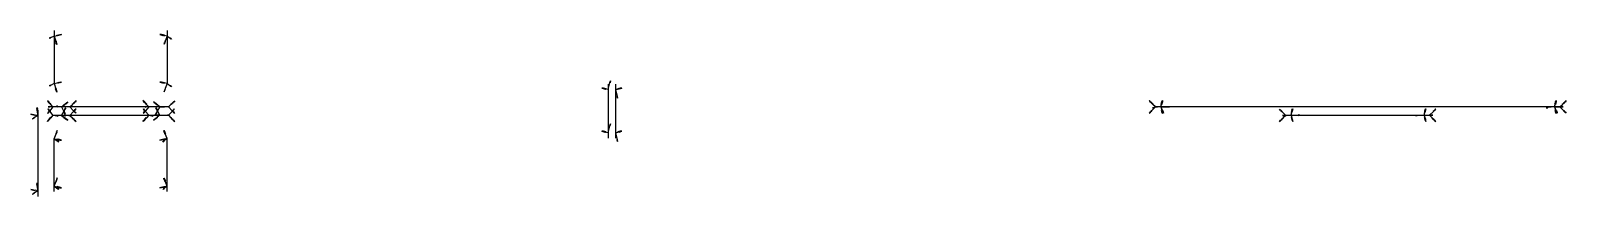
# Model space of a CAD drawing. Header units: millimetres. Extents: x -13087 to 13, y -102 to 102.
# Drawn here: x -9135 to -7427, y -95 to 90 of the extents above; entities that cross this region are included whole.
import ezdxf

# ---------------------------------------------------------------- set-up
doc = ezdxf.new("R2010")
doc.units = ezdxf.units.MM
for name, color, linetype in [('AutoDetect_142_60', 1, 'Continuous'), ('AutoDetect_143_61', 1, 'Continuous'), ('AutoDetect_146_62', 1, 'Continuous'), ('AutoDetect_147_63', 1, 'Continuous'), ('AutoDetect_160_69', 1, 'Continuous'), ('AutoDetect_72_72', 1, 'Continuous'), ('AutoDetect_73_74', 1, 'Continuous'), ('AutoDetect_82_67', 1, 'Continuous'), ('AutoDetect_83_66', 1, 'Continuous'), ('AutoDetect_84_68', 1, 'Continuous'), ('AutoDetect_85_71', 1, 'Continuous'), ('AutoDetect_86_65', 1, 'Continuous'), ('AutoDetect_87_64', 1, 'Continuous'), ('AutoDetect_88_73', 1, 'Continuous'), ('AutoDetect_89_70', 1, 'Continuous'), ('Lasche_ID_GUID_0ADB3EBA_3D59_4753_87C4_C15F29FC410A', 1, 'Continuous')]:
    doc.layers.add(name, color=color, linetype=linetype)

# ---------------------------------------------------------------- blocks, each defined once
blk = doc.blocks.new('Kontrollpunkt')
at = {"color": 0}
for q in [(0, 6), (8, 0), (0, 0, 4)]:
    blk.add_line((0, 0), q, dxfattribs=at)
for points in [[(0.25, 8, -0.25), (-0.25, 8, -0.25), (-0.25, 8, 0.25), (0, 10, 0), (-0.25, 8, -0.25), (0.25, 8, 0.25), (0, 10, 0), (0.25, 8, -0.25), (0.25, 8, 0.25), (-0.25, 8, 0.25)], [(0.25, 6, -0.25), (-0.25, 6, -0.25), (-0.25, 6, 0.25), (0, 8, 0), (-0.25, 6, -0.25), (0.25, 6, 0.25), (0, 8, 0), (0.25, 6, -0.25), (0.25, 6, 0.25), (-0.25, 6, 0.25)], [(0.25, 0.25, 4), (-0.25, 0.25, 4), (-0.25, -0.25, 4), (0, 0, 6), (-0.25, 0.25, 4), (0.25, -0.25, 4), (0, 0, 6), (0.25, 0.25, 4), (0.25, -0.25, 4), (-0.25, -0.25, 4)], [(0.25, 0.25, 6), (-0.25, 0.25, 6), (-0.25, -0.25, 6), (0, 0, 8), (-0.25, 0.25, 6), (0.25, -0.25, 6), (0, 0, 8), (0.25, 0.25, 6), (0.25, -0.25, 6), (-0.25, -0.25, 6)], [(0.25, 0.25, 8), (-0.25, 0.25, 8), (-0.25, -0.25, 8), (0, 0, 10), (-0.25, 0.25, 8), (0.25, -0.25, 8), (0, 0, 10), (0.25, 0.25, 8), (0.25, -0.25, 8), (-0.25, -0.25, 8)], [(8, 0.25, -0.25), (8, 0.25, 0.25), (8, -0.25, 0.25), (10, 0, 0), (8, 0.25, 0.25), (8, -0.25, -0.25), (10, 0, 0), (8, 0.25, -0.25), (8, -0.25, -0.25), (8, -0.25, 0.25)]]:
    blk.add_polyline3d(points, dxfattribs=at)

msp = doc.modelspace()

# ---------------------------------------------------------------- linework, layer by layer
at = {"layer": 'AutoDetect_142_60', "color": 1}
msp.add_line((-7433.6, 4.7, -160), (-7883.6, 4.7, -160), dxfattribs=at)
at = {"layer": 'AutoDetect_143_61', "color": 1}
msp.add_line((-7433.6, 4.7, -180), (-7883.6, 4.7, -180), dxfattribs=at)
at = {"layer": 'AutoDetect_146_62', "color": 1}
msp.add_line((-7578.6, -4.7, -160), (-7738.6, -4.7, -160), dxfattribs=at)
at = {"layer": 'AutoDetect_147_63', "color": 1}
msp.add_line((-7578.6, -4.7, -180), (-7738.6, -4.7, -180), dxfattribs=at)
at = {"layer": 'AutoDetect_160_69', "color": 1}
msp.add_line((-9126.8, 1, -450), (-9126.8, -95, -450), dxfattribs=at)
at = {"layer": 'AutoDetect_72_72', "color": 1}
msp.add_line((-8492.3, 30, 0), (-8492.3, -30, 0), dxfattribs=at)
at = {"layer": 'AutoDetect_73_74', "color": 1}
msp.add_line((-8484.3, 30, 0), (-8484.3, -30, 0), dxfattribs=at)
at = {"layer": 'AutoDetect_82_67', "color": 1}
msp.add_line((-8991.1, -4.7, -40.3), (-9110.1, -4.7, -406.6), dxfattribs=at)
at = {"layer": 'AutoDetect_83_66', "color": 1}
msp.add_line((-8981.6, -4.7, -43.4), (-9100.6, -4.7, -409.7), dxfattribs=at)
at = {"layer": 'AutoDetect_84_68', "color": 1}
msp.add_line((-8983.1, -89.7, -15.6), (-8983.1, -30.7, -15.6), dxfattribs=at)
at = {"layer": 'AutoDetect_85_71', "color": 1}
msp.add_line((-9108.6, -89.7, -434.4), (-9108.6, -30.7, -434.4), dxfattribs=at)
at = {"layer": 'AutoDetect_86_65', "color": 1}
msp.add_line((-8991.1, 4.7, -40.3), (-9110.1, 4.7, -406.6), dxfattribs=at)
at = {"layer": 'AutoDetect_87_64', "color": 1}
msp.add_line((-8981.6, 4.7, -43.4), (-9100.6, 4.7, -409.7), dxfattribs=at)
at = {"layer": 'AutoDetect_88_73', "color": 1}
msp.add_line((-9108.6, 89.7, -434.4), (-9108.6, 30.7, -434.4), dxfattribs=at)
at = {"layer": 'AutoDetect_89_70', "color": 1}
msp.add_line((-8983.1, 89.7, -15.6), (-8983.1, 30.7, -15.6), dxfattribs=at)

# ---------------------------------------------------------------- block references
at = {"layer": 'AutoDetect_142_60', "color": 1, "extrusion": (0.173648, 0.696364, 0.696364), "rotation": 27.83147883733213}
for p in [(7644.7, 1209.3, -1476.1), (7219.7, 1135.5, -1400)]:
    msp.add_blockref('Kontrollpunkt', p, dxfattribs=at)
at = {"layer": 'AutoDetect_143_61', "color": 1, "extrusion": (0.173648, 0.696364, -0.696364), "rotation": 160.2978477668322}
for p in [(7644.7, -1453.3, -1239.3), (7219.7, -1379.5, -1163.3)]:
    msp.add_blockref('Kontrollpunkt', p, dxfattribs=at)
at = {"layer": 'AutoDetect_146_62', "color": 1, "extrusion": (0.173648, -0.696364, 0.696364), "rotation": 342.8383509003531}
for p in [(-7504, 1184.9, -1450.9), (-7360.4, 1159.9, -1425.2)]:
    msp.add_blockref('Kontrollpunkt', p, dxfattribs=at)
at = {"layer": 'AutoDetect_147_63', "color": 1, "extrusion": (0.173648, -0.696364, -0.696364), "rotation": 199.7021522331678}
for p in [(-7504, -1428.9, -1214.1), (-7360.4, -1403.9, -1188.4)]:
    msp.add_blockref('Kontrollpunkt', p, dxfattribs=at)
at = {"layer": 'AutoDetect_160_69', "color": 1, "extrusion": (-0.796726, 0.173648, -0.578856), "rotation": 60.69354714598455}
for p in [(1948.5, 4794.4, 7531.2), (2030.5, 4784, 7516.6)]:
    msp.add_blockref('Kontrollpunkt', p, dxfattribs=at)
at = {"layer": 'AutoDetect_72_72', "color": 1, "extrusion": (-0.696364, 0.173648, 0.696364), "rotation": 180}
for p in [(2031.5, -5742.1, 5917.9), (2078.1, -5734, 5909.6)]:
    msp.add_blockref('Kontrollpunkt', p, dxfattribs=at)
at = {"layer": 'AutoDetect_73_74', "color": 1, "extrusion": (0.696364, 0.173648, 0.696364), "rotation": 180}
for p in [(2076.1, 5728.6, -5904), (2029.5, 5736.7, -5912.4)]:
    msp.add_blockref('Kontrollpunkt', p, dxfattribs=at)
at = {"layer": 'AutoDetect_82_67', "color": 1, "extrusion": (-0.608622, -0.696364, 0.380338), "rotation": 60.26077419388569}
msp.add_blockref('Kontrollpunkt', (-6856.4, -2657.6, 5393.2), dxfattribs=at)
at = {"layer": 'AutoDetect_82_67', "color": 1, "extrusion": (-0.644645, -0.704686, 0.296396), "rotation": 67.02063520581225}
msp.add_blockref('Kontrollpunkt', (-6640, -1877.1, 5784.1), dxfattribs=at)
at = {"layer": 'AutoDetect_82_67', "color": 1, "extrusion": (-0.719089, -0.554432, -0.418947), "rotation": 112.8260403979649}
msp.add_blockref('Kontrollpunkt', (-5486.3, 2947.7, 6484.9), dxfattribs=at)
at = {"layer": 'AutoDetect_83_66', "color": 1, "extrusion": (0.719089, -0.554432, 0.418947), "rotation": 287.9013349717838}
msp.add_blockref('Kontrollpunkt', (-5560.6, 2646.2, -6713.2), dxfattribs=at)
at = {"layer": 'AutoDetect_83_66', "color": 1, "extrusion": (0.715942, -0.696364, -0.050039), "rotation": 267.2135725257945}
for p in [(-6342.2, -706.6, -6486.5), (-6265.7, -365.4, -6424.9)]:
    msp.add_blockref('Kontrollpunkt', p, dxfattribs=at)
at = {"layer": 'AutoDetect_84_68', "color": 1, "extrusion": (-0.796726, -0.173648, -0.578856), "rotation": 75.07475869879765}
for p in [(-1883, 5071.7, 7171.4), (-1831.2, 5078.2, 7180.6)]:
    msp.add_blockref('Kontrollpunkt', p, dxfattribs=at)
at = {"layer": 'AutoDetect_85_71', "color": 1, "extrusion": (0.796726, -0.173648, 0.578856), "rotation": 256.8095918291353}
for p in [(-1969.7, 4793.6, -7503.2), (-2021.5, 4787.1, -7494)]:
    msp.add_blockref('Kontrollpunkt', p, dxfattribs=at)
at = {"layer": 'AutoDetect_86_65', "color": 1, "extrusion": (-0.608622, 0.696364, 0.380338), "rotation": 293.5171990516844}
msp.add_blockref('Kontrollpunkt', (6856.4, -2657.6, 5393.2), dxfattribs=at)
at = {"layer": 'AutoDetect_86_65', "color": 1, "extrusion": (-0.645582, 0.704834, 0.293995), "rotation": 287.7955143143387}
msp.add_blockref('Kontrollpunkt', (6636.2, -1863.8, 5792.7), dxfattribs=at)
at = {"layer": 'AutoDetect_86_65', "color": 1, "extrusion": (-0.719089, 0.554432, -0.418947), "rotation": 252.0986650282162}
msp.add_blockref('Kontrollpunkt', (5486.3, 2947.7, 6484.9), dxfattribs=at)
at = {"layer": 'AutoDetect_87_64', "color": 1, "extrusion": (0.719089, 0.554432, 0.418947), "rotation": 67.17395960203517}
msp.add_blockref('Kontrollpunkt', (5560.6, 2646.2, -6713.2), dxfattribs=at)
at = {"layer": 'AutoDetect_87_64', "color": 1, "extrusion": (0.715942, 0.696364, -0.050039), "rotation": 93.62619165418512}
for p in [(6342.2, -706.6, -6486.5), (6265.7, -365.4, -6424.9)]:
    msp.add_blockref('Kontrollpunkt', p, dxfattribs=at)
at = {"layer": 'AutoDetect_88_73', "color": 1, "extrusion": (0.796726, 0.173648, 0.578856), "rotation": 97.20392918294394}
for p in [(2021.5, 4787.1, -7494), (1969.7, 4793.6, -7503.2)]:
    msp.add_blockref('Kontrollpunkt', p, dxfattribs=at)
at = {"layer": 'AutoDetect_89_70', "color": 1, "extrusion": (-0.796726, 0.173648, -0.578856), "rotation": 283.1904081708647}
for p in [(1831.2, 5078.2, 7180.6), (1883, 5071.7, 7171.4)]:
    msp.add_blockref('Kontrollpunkt', p, dxfattribs=at)
at = {"layer": 'Lasche_ID_GUID_0ADB3EBA_3D59_4753_87C4_C15F29FC410A', "color": 2, "extrusion": (-0.707107, 0.707107, 0), "rotation": 270}
for p in [(5571.3, -160, 5577.9), (5571.3, -180, 5577.9)]:
    msp.add_blockref('Kontrollpunkt', p, dxfattribs=at)
at = {"layer": 'Lasche_ID_GUID_0ADB3EBA_3D59_4753_87C4_C15F29FC410A', "color": 2, "extrusion": (-0.707107, -0.707107, 0), "rotation": 90}
for p in [(-5468.7, -160, 5475.4), (-5468.7, -180, 5475.4)]:
    msp.add_blockref('Kontrollpunkt', p, dxfattribs=at)
at = {"layer": 'Lasche_ID_GUID_0ADB3EBA_3D59_4753_87C4_C15F29FC410A', "color": 2, "extrusion": (0.707107, -0.707107, 0), "rotation": 270}
for p in [(-5362.2, -160, -5355.6), (-5362.2, -180, -5355.6)]:
    msp.add_blockref('Kontrollpunkt', p, dxfattribs=at)
at = {"layer": 'Lasche_ID_GUID_0ADB3EBA_3D59_4753_87C4_C15F29FC410A', "color": 2, "extrusion": (0.707107, 0.707107, 0), "rotation": 90}
for p in [(5259.7, -160, -5253.1), (5259.7, -180, -5253.1)]:
    msp.add_blockref('Kontrollpunkt', p, dxfattribs=at)

doc.saveas('drawing.dxf')
